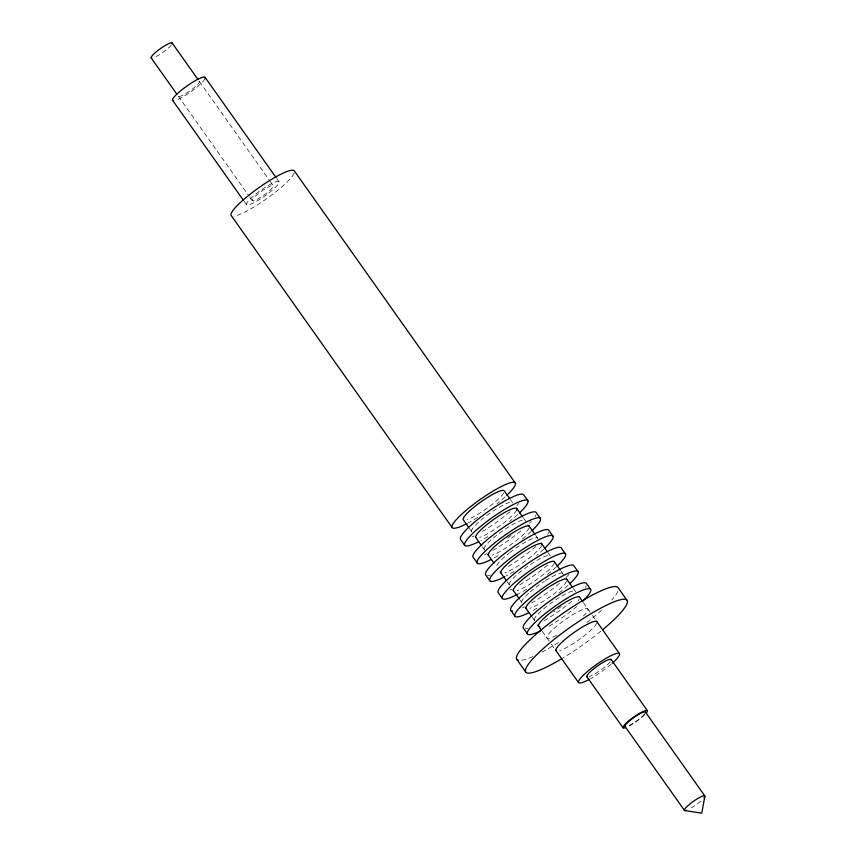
<?xml version="1.0" encoding="UTF-8"?>
<svg xmlns="http://www.w3.org/2000/svg" width="856" height="856" viewBox="0 0 856 856"><rect width="100%" height="100%" fill="white"/><g stroke="black" fill="none" stroke-linecap="round" stroke-linejoin="round"><path stroke-width="0.64" stroke-dasharray="4.28 3.21" d="M510.358 499.53L512.658 502.782M523.423 517.987L528.034 524.493M535.717 535.353L538.028 538.606M548.022 552.719L550.322 555.972M561.087 571.177L564.158 575.521M573.381 588.543L575.692 591.796M583.375 602.656L591.828 614.597M592.405 615.41L596.9 621.756M276.702 178.487L279.013 181.75A19.891 3.467 -35.3 0 1 256.115 201.535A19.891 3.467 -35.3 0 1 253.109 196.302A19.891 3.467 -35.3 0 1 279.013 181.75M199.405 81.47L269.426 180.359M270.196 181.44L273.267 185.795A12.872 2.247 -35.3 0 1 258.459 198.592A12.872 2.247 -35.3 0 1 256.511 195.2A12.872 2.247 -35.3 0 1 273.267 185.795M178.358 96.289L249.139 196.259M249.909 197.34L252.22 200.604M244.174 201.385L246.485 204.638M469.366 528.377L471.667 531.63M482.431 546.824L484.742 550.087M507.03 581.566L509.331 584.819M520.095 600.024L521.636 602.196M532.389 617.39L534.7 620.643M542.383 631.503L550.836 643.445M551.414 644.247L554.41 648.484M644.6 713.947A12.487 2.183 -35.3 0 1 626.902 726.402M700.679 801.205A12.487 2.183 -35.3 0 1 690.471 808.385M171.361 45.026A12.872 2.247 -35.3 0 1 153.128 57.855M198.752 81.213A12.872 2.247 -35.3 0 1 188.62 91.785A12.872 2.247 -35.3 0 1 179.204 94.31M205.044 78.602A19.891 3.467 -35.3 0 1 192.728 90.383A19.891 3.467 -35.3 0 1 175.662 100.302M294.143 173.233A38.648 6.741 -35.3 0 1 267.147 198.346A38.648 6.741 -35.3 0 1 233.902 216.151M503.724 493.013A25.07 4.376 -35.3 0 1 487.674 507.801A25.07 4.376 -35.3 0 1 467.055 519.667M505.19 496.79A38.648 6.741 -35.3 0 1 497.058 503.692M477.627 517.431A38.648 6.741 -35.3 0 1 468.35 522.834M611.152 664.192A25.07 4.376 -35.3 0 1 590.651 678.615M610.2 661.816A14.884 2.6 -35.3 0 1 589.11 676.647M644.728 714.771A14.884 2.6 -35.3 0 1 628.379 726.466M547.626 564.971A38.648 6.741 -35.3 0 1 517.944 585.879M512.006 589.078A38.648 6.741 -35.3 0 1 509.78 590.159M554.292 563.248A25.07 4.376 -35.3 0 1 538.777 578.089A25.07 4.376 -35.3 0 1 517.27 590.587M509.245 584.702A25.07 4.376 -35.3 0 1 527.564 566.469A25.07 4.376 -35.3 0 1 550.237 555.854M556.272 566.918A38.648 6.741 -35.3 0 1 547.273 574.611M526.686 589.078A38.648 6.741 -35.3 0 1 517.366 594.396M536.038 514.852A38.648 6.741 -35.3 0 1 535.128 516.521M531.319 521.24A38.648 6.741 -35.3 0 1 529.372 523.251M520.758 530.988A38.648 6.741 -35.3 0 1 492.842 550.408M486.893 553.618A38.648 6.741 -35.3 0 1 484.667 554.699M529.179 527.788A25.07 4.376 -35.3 0 1 513.664 542.629A25.07 4.376 -35.3 0 1 492.168 555.127M511.043 535.546A25.07 4.376 -35.3 0 1 506.816 538.627M484.143 549.242A25.07 4.376 -35.3 0 1 502.451 531.009A25.07 4.376 -35.3 0 1 525.135 520.395M531.169 531.458A38.648 6.741 -35.3 0 1 520.255 540.65M498.139 555.683A38.648 6.741 -35.3 0 1 493.463 558.294M548.589 532.593A38.648 6.741 -35.3 0 1 547.68 534.251M535.91 546.524A38.648 6.741 -35.3 0 1 506.506 567.496M490.338 575.093A38.648 6.741 -35.3 0 1 487.535 575.553M541.741 545.518A25.07 4.376 -35.3 0 1 526.215 560.359A25.07 4.376 -35.3 0 1 504.719 572.857M496.822 565.495A25.07 4.376 -35.3 0 1 508.785 553.383M509.769 552.602A25.07 4.376 -35.3 0 1 537.686 538.124M543.721 549.188A38.648 6.741 -35.3 0 1 536.584 555.384M514.124 571.348A38.648 6.741 -35.3 0 1 506.014 576.024M518.757 503.499A38.648 6.741 -35.3 0 1 516.81 505.522M509.962 511.781A38.648 6.741 -35.3 0 1 482.527 531.373M474.342 535.888A38.648 6.741 -35.3 0 1 472.116 536.969M516.628 510.058A25.07 4.376 -35.3 0 1 501.113 524.899A25.07 4.376 -35.3 0 1 479.606 537.397M471.581 531.512A25.07 4.376 -35.3 0 1 489.9 513.279A25.07 4.376 -35.3 0 1 512.573 502.665M517.741 514.52A38.648 6.741 -35.3 0 1 509.609 521.422M487.856 536.594A38.648 6.741 -35.3 0 1 480.901 540.564M556.668 635.28A25.07 4.376 -35.3 0 1 550.301 632.07A25.07 4.376 -35.3 0 1 579.64 610.927A25.07 4.376 -35.3 0 1 583.45 615.967M596.771 623.243A25.07 4.376 -35.3 0 1 581.245 638.084A25.07 4.376 -35.3 0 1 559.749 650.581M617.829 591.421A62.071 10.828 -35.3 0 1 611.815 599.938M601.618 610.125A62.071 10.828 -35.3 0 1 586.799 622.547M558.412 642.524A62.071 10.828 -35.3 0 1 541.966 652.101M532.828 656.541A62.071 10.828 -35.3 0 1 519.785 660.415M600.826 631.236A62.071 10.828 -35.3 0 1 563.066 657.922M568.983 574.43A38.648 6.741 -35.3 0 1 565.474 577.95M559.31 583.439A38.648 6.741 -35.3 0 1 531.619 602.966M524.557 606.818A38.648 6.741 -35.3 0 1 522.331 607.899M566.843 580.978A25.07 4.376 -35.3 0 1 551.328 595.819A25.07 4.376 -35.3 0 1 529.832 608.316M521.807 602.431A25.07 4.376 -35.3 0 1 529.104 592.855M530.164 591.924A25.07 4.376 -35.3 0 1 544.427 581.288M545.497 580.603A25.07 4.376 -35.3 0 1 562.799 573.595M567.967 585.451A38.648 6.741 -35.3 0 1 558.882 593.101M536.937 608.209A38.648 6.741 -35.3 0 1 531.127 611.494M586.253 585.782A38.648 6.741 -35.3 0 1 585.343 587.441M571.862 601.169A38.648 6.741 -35.3 0 1 544.17 620.696M528.002 628.293A38.648 6.741 -35.3 0 1 525.199 628.753M579.052 599.403A25.07 4.376 -35.3 0 1 577.886 601.072M561.258 606.465A25.07 4.376 -35.3 0 1 553.8 611.762M534.358 620.172A25.07 4.376 -35.3 0 1 552.666 601.928A25.07 4.376 -35.3 0 1 575.35 591.325M576.923 606.348A38.648 6.741 -35.3 0 1 548.354 626.603"/><path stroke-width="1.28" d="M704.777 796.701L701.749 813.2L685.046 810.589M627.159 600.473L618.16 587.762A62.071 10.828 -35.3 0 0 557.588 617.187A62.071 10.828 -35.3 0 0 518.372 660.286M515.312 483.03L294.357 170.954A38.648 6.741 -35.3 0 0 259.379 187.325A38.648 6.741 -35.3 0 0 231.141 215.434L452.107 527.51M527.874 500.76L523.69 494.843A38.648 6.741 -35.3 0 0 488.712 511.214A38.648 6.741 -35.3 0 0 460.475 539.334L464.658 545.24M540.425 518.49L536.241 512.573A38.648 6.741 -35.3 0 0 501.263 528.944A38.648 6.741 -35.3 0 0 473.026 557.063L477.209 562.97M552.987 536.22L548.792 530.313A38.648 6.741 -35.3 0 0 513.825 546.674A38.648 6.741 -35.3 0 0 485.587 574.793L489.771 580.7M565.538 553.95L561.354 548.043A38.648 6.741 -35.3 0 0 526.376 564.404A38.648 6.741 -35.3 0 0 498.139 592.523L502.322 598.43M578.089 571.68L573.905 565.773A38.648 6.741 -35.3 0 0 534.829 585.087A38.648 6.741 -35.3 0 0 512.648 611.013M590.651 589.41L586.456 583.503A38.648 6.741 -35.3 0 0 551.489 599.863A38.648 6.741 -35.3 0 0 523.251 627.983L527.435 633.9M509.588 498.438L504.205 490.841A25.07 4.376 -35.3 0 0 481.521 501.456A25.07 4.376 -35.3 0 0 463.214 519.688L468.596 527.285M516.5 508.218L522.652 516.896M528.805 525.584L534.957 534.262M541.099 542.95L547.251 551.639M554.164 561.408L560.316 570.085M566.469 578.774L572.611 587.462M578.763 596.14L582.604 601.565M596.439 621.114L619.498 653.674M205.151 77.436L275.932 177.406M611.173 659.537L647.382 710.662M172.206 43.057L197.897 79.341M645.413 712.042L704.841 795.962M624.998 726.412L684.415 810.343M151.159 57.866L176.85 94.149M586.831 676.668L623.029 727.793M172.612 100.323L243.404 200.293M475.508 537.054L481.661 545.743M487.813 554.431L493.966 563.109M500.107 571.797L506.26 580.486M513.172 590.255L519.325 598.933M525.477 607.621L531.619 616.299M537.771 624.987L541.613 630.412M555.448 649.961L578.506 682.521M510.69 610.253L514.884 616.16M516.66 659.184L525.659 671.896M625.618 726.658A12.487 2.183 -35.3 0 1 634.114 717.328A12.487 2.183 -35.3 0 1 645.349 712.77M686.33 810.322A12.487 2.183 -35.3 0 1 693.542 801.248A12.487 2.183 -35.3 0 1 704.017 797.878M151.801 58.122A12.872 2.247 -35.3 0 1 160.554 48.503A12.872 2.247 -35.3 0 1 172.142 43.817M173.618 100.719A19.891 3.467 -35.3 0 1 187.143 85.857A19.891 3.467 -35.3 0 1 205.044 78.602M589.442 679.279A25.07 4.376 -35.3 0 1 582.155 676.433A25.07 4.376 -35.3 0 1 612.971 654.744A25.07 4.376 -35.3 0 1 612.201 663.261M467.141 523.465A38.648 6.741 -35.3 0 1 457.778 518.051A38.648 6.741 -35.3 0 1 503.831 485.32A38.648 6.741 -35.3 0 1 506.891 495.207M587.58 676.957A14.884 2.6 -35.3 0 1 597.713 665.84A14.884 2.6 -35.3 0 1 611.098 660.415M625.319 727.771A14.884 2.6 -35.3 0 1 633.911 716.964A14.884 2.6 -35.3 0 1 646.398 712.941M513.44 590.619A25.07 4.376 -35.3 0 1 531.747 572.386A25.07 4.376 -35.3 0 1 554.431 561.771M517.366 594.396A38.648 6.741 -35.3 0 1 508.004 588.982A38.648 6.741 -35.3 0 1 554.046 556.24A38.648 6.741 -35.3 0 1 557.106 566.137M488.327 555.148A25.07 4.376 -35.3 0 1 506.634 536.915A25.07 4.376 -35.3 0 1 529.318 526.312M491.077 559.535A38.648 6.741 -35.3 0 1 483.437 552.955A38.648 6.741 -35.3 0 1 529.297 520.609A38.648 6.741 -35.3 0 1 531.993 530.667M500.878 572.889A25.07 4.376 -35.3 0 1 519.185 554.645A25.07 4.376 -35.3 0 1 541.869 544.042M504.805 576.666A38.648 6.741 -35.3 0 1 495.442 571.252A38.648 6.741 -35.3 0 1 541.495 538.51A38.648 6.741 -35.3 0 1 544.555 548.407M475.765 537.418A25.07 4.376 -35.3 0 1 496.769 517.334A25.07 4.376 -35.3 0 1 516.628 510.058M478.525 541.795A38.648 6.741 -35.3 0 1 470.886 535.225A38.648 6.741 -35.3 0 1 516.735 502.879A38.648 6.741 -35.3 0 1 519.442 512.937M555.908 650.603A25.07 4.376 -35.3 0 1 574.226 632.37A25.07 4.376 -35.3 0 1 596.9 621.756M561.985 658.564A62.071 10.828 -35.3 0 1 532.464 659.195A62.071 10.828 -35.3 0 1 612.329 602.538A62.071 10.828 -35.3 0 1 602.774 629.631M525.991 608.348A25.07 4.376 -35.3 0 1 544.298 590.116A25.07 4.376 -35.3 0 1 566.982 579.501M528.74 612.725A38.648 6.741 -35.3 0 1 521.101 606.144A38.648 6.741 -35.3 0 1 566.961 573.809A38.648 6.741 -35.3 0 1 569.657 583.867M539.804 626.571A25.07 4.376 -35.3 0 1 554.196 609.761A25.07 4.376 -35.3 0 1 579.533 597.231M541.302 630.455A38.648 6.741 -35.3 0 1 533.663 623.874A38.648 6.741 -35.3 0 1 579.512 591.539A38.648 6.741 -35.3 0 1 582.219 601.597"/></g></svg>
